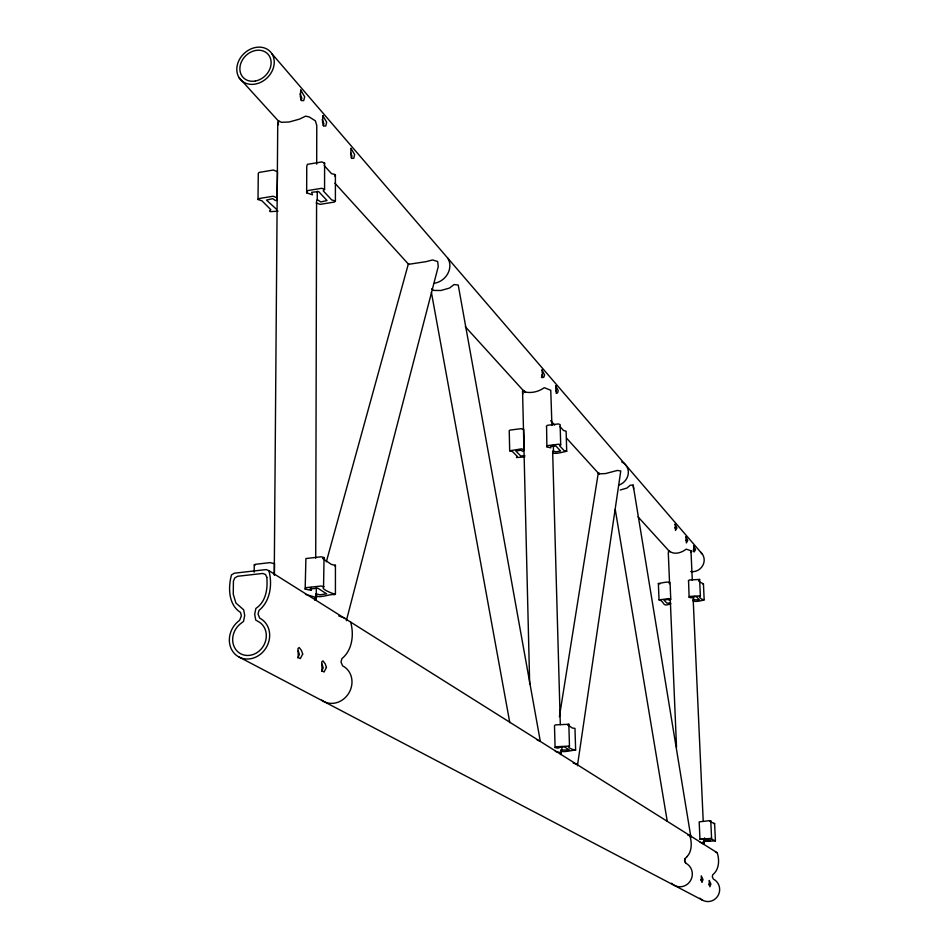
<?xml version="1.0" encoding="UTF-8"?>
<svg xmlns="http://www.w3.org/2000/svg" width="949" height="949" viewBox="0 0 949 949"><rect width="100%" height="100%" fill="white"/><g stroke="black" fill="none" stroke-linecap="round" stroke-linejoin="round"><path stroke-width="1.42" d="M335.424 594.11C332.162 593.86 320.572 588.605 323.538 587.241L324.06 557.538L321.118 556.802L305.898 558.546L305.163 589.104L311.272 590.325L309.979 589.021L317.773 588.155L326.598 593.837L320.003 594.809L315.626 593.766C315.246 600.42 330.774 593.244 334.475 594.715L335.424 594.11L335.424 565.272L331.403 564.43L322.648 558.486M316.254 202.979L320.181 204.355L334.511 202.03L335.4 201.117L331.569 199.812L323.229 190.808L324.57 189.409L324.605 163.086L321.818 161.935L307.357 164.355L306.752 166.573L306.657 192.825L312.47 194.83L311.675 192.303L318.639 191.568L327.025 200.547L320.75 201.947L318.176 200.144L316.598 200.251M311.272 590.325L311.284 587.419M314.795 600.219L315.614 599.697L315.626 595.26M315.72 558.214L316.586 201.176M316.681 164.141L316.776 125.624L315.412 120.867L309.149 116.917L305.649 116.158L299.481 119.123L289.338 121.958L281.45 122.326L278.97 120.962L277.749 122.385L274.261 574.525M316.325 593.54L316.337 587.763M317.263 199.919L317.274 191.212M274.439 575.308L274.522 563.718L270.145 562.615L255.139 564.335L254.261 564.952L254.19 572.188M276.337 209.124L266.479 200.073L272.695 198.661L275.364 200.476L276.942 200.369L277.535 171.781L273.383 170.025L259.113 172.421L258.282 173.359L258.009 199.504L261.96 200.808L270.785 209.646L269.528 210.998L270.192 211.663L277.998 211.153M690.801 552.472L690.967 550.764L686.186 549.139C681.821 552.709 674.11 555.212 669.436 551.025L668.416 551.547L668.31 553.255L669.555 582.864M577.431 765.736L620.776 470.953L617.384 470.443L605.462 473.587L600.076 473.812L598.321 472.756L559.4 716.697M700.908 880.494L701.038 879.711M708.832 884.895L709.093 884.171M704.016 838.786L704.217 843.21L703.339 844.373M687.254 856.496L685.036 858.608L684.549 860.707L685.7 863.175M685.119 858.608L684.644 860.707L685.795 863.163A12.491 12.064 -69.6 0 1 689.947 881.526A12.491 12.064 -69.6 0 1 671.536 883.234M346.361 620.705L438.26 266.527L437.643 261.473L432.495 259.967L425.935 261.675L409.909 264.119L408.438 263.632L326.326 561.844M315.72 600.361L316.895 596.079M306.657 192.825L307.262 190.666L321.77 188.282L324.57 189.409M693.161 551.618L693.529 549.139M541.499 377.536L542.069 374.511M351.237 157.842L351.96 156.004L350.798 152.979M323.158 125.565L323.906 123.678L322.209 119.455M301.07 100.179L301.853 98.257L300.098 93.927M305.163 589.104L305.792 587.704L321.059 586.019L324.012 586.707M690.86 836.935L633.149 485.105L630.338 485.2L626.826 488.118L620.219 490.004M324.155 163.928L324.605 163.086M524.809 456.908L516.47 457.537L517.276 456.398L512.365 451.487L509.684 450.775L509.233 430.632L510.016 430.099L521.013 428.687L523.718 429.47L524.275 449.802L522.994 451.356L520.704 450.229L515.841 451.048L520.728 455.971L524.821 455.674M546.316 426.599L547.146 425.354L558.249 423.93L560.124 424.559L560.705 444.808L559.471 445.603L564.097 450.585L566.707 451.297C564.619 451.427 550.681 456.149 552.923 450.905L555.711 451.843L560.598 451.024L555.948 446.042L550.681 446.493L550.811 447.892L546.873 446.801L546.577 426.753M321.581 671.275L323.241 667.788L322.043 664.205M546.873 446.801L547.703 445.591L558.831 444.191L560.705 444.808M297.761 657.894L299.433 654.43L298.247 650.884M687.159 856.496C692.224 850.968 691.833 842.178 689.864 835.5L688.12 834.812M324.06 557.538L322.838 558.226M669.27 583.73C671.56 580.159 659.852 583.528 658.369 583.516L659.045 599.887C665.403 601.63 661.465 607.55 670.872 603.671M258.009 199.504L258.84 198.578L273.158 196.229L277.333 197.938M670.065 582.828L670.753 599.21L669.496 600.207L667.859 599.495L663.873 600.041L666.981 603.173L669.982 602.983M334.511 176.004L335.4 175.067L334.783 174.379L331.581 173.726L324.19 165.541M688.381 580.788L689.211 579.993L699.615 579.436L700.374 595.865C697.574 596.518 702.07 600.124 703.956 599.756C703.85 600.503 690.67 603.101 693.304 599.792L699.377 599.839L696.424 596.672C691.655 595.498 693.102 599.234 689.116 597.206L688.559 580.883M689.116 597.206L689.947 596.423L700.374 595.865M575.628 750.09C573.469 749.829 559.613 753.72 561.322 749.995L569.293 749.983L564.525 746.922C558.071 745.843 560.645 749.485 555.082 747.504L554.489 725.688L555.355 724.894L568.842 724.253L569.471 746.104C565.841 747.171 573.611 750.066 575.628 750.09L574.987 728.429L572.283 727.99L567.549 724.775M555.082 747.504L555.96 746.733L569.471 746.104M529.684 684.146L522.555 391.308L523.694 390.502L526.054 392.186C532.425 393.218 539.091 391.463 544.287 387.678L550.764 390.276L551.927 425.52M699.615 579.436L698.713 579.815M334.475 565.889L335.424 565.272M509.684 450.775L521.499 448.865L524.275 449.802M703.363 841.407L710.469 840.826L707.503 838.916L699.959 839.319L699.176 821.881L709.342 820.683L710.777 820.921L711.584 838.37L710.445 838.702L715.427 840.873L714.609 823.53L710.623 821.929M568.842 724.253L567.763 724.633M699.959 839.319L711.584 838.37M659.045 599.887L668.701 598.617L670.753 599.21M702.687 584.003C704.122 583.172 698.096 582.556 698.523 579.958M709.638 821.253L710.777 820.921M560.396 754.55L561.144 754.253L561.013 749.817M713.862 823.756L714.609 823.53M715.427 840.873L703.375 841.478M659.97 583.896L658.369 583.516M700.196 842.392L704.217 843.21M555.355 751.383L560.918 752.711L561.144 754.253M305.471 594.359L314.155 596.874L315.614 599.697M687.978 835.12L690.825 835.927M573.243 763.103L577.004 764.289M537.229 740.09L539.957 740.967M338.746 615.925L344.748 618.096M268.887 570.646L266.052 569.59L234.344 573.196L231.509 574.88C228.068 587.229 228.258 604.655 240.477 612.402L241.378 615.818L239.611 620.326A22.029 19.443 -58.9 0 0 233.94 652.983A22.029 19.443 -58.9 0 0 264.842 649.674A22.029 19.443 -58.9 0 0 259.718 618.167L258.033 614.027L259.006 610.397C270.477 601.097 272.529 583.967 268.887 570.646L717.195 852.748C719.627 859.901 719.235 869.664 712.746 874.753L712.296 876.746L713.399 879.094A11.886 11.53 -72.2 0 1 717.42 896.58A11.886 11.53 -72.2 0 1 699.864 898.181M715.534 852.095L717.195 852.748M239.16 657.099L702.782 900.34M254.261 564.952L254.973 565.402M431.665 288.84L433.776 290.43L440.858 290.501L449.387 288.116L454.097 284.546L458.225 285.02L540.278 741.122M523.694 390.502L525.497 392.495M239.172 77.818L279.053 121.721M334.89 183.181L408.675 264.391M465.307 326.729L524.856 392.281M550.669 420.68L554.631 425.057M566.541 438.165L599.305 474.215M638.06 516.885L669.875 551.903M559.815 426.386L563.504 430.478L566.114 431.214L566.707 451.297M271.805 53.595A20.404 16.774 -44.2 0 1 255.388 84.058A20.404 16.774 -44.2 0 1 239.373 59.621A20.404 16.774 -44.2 0 1 271.805 53.595L702.462 554.252M598.321 472.756L598.914 473.788M689.769 835.5L690.647 837.184M350.644 622.081C354.131 634.276 352.47 650.124 341.877 658.665L340.999 661.999L342.601 665.83A20.166 18.138 -59.7 0 1 348.757 693.245A20.166 18.138 -59.7 0 1 321.652 700.148M277.749 122.385L278.52 124.758M685.7 540.123L685.878 540.752M674.834 527.597L675.024 528.237M555.746 390.3L555.948 391.035M431.404 292.411L509.803 722.664M615.272 509.601L667.218 821.122M633.149 485.105L633.647 488.96M522.555 391.308L522.887 393.977M703.423 583.659L704.182 599.993M693.648 596.945L693.766 599.673M704.573 837.896L704.704 840.79M690.967 550.764L692.307 580.313M693.043 596.553L703.209 821.051M670.255 599.151L676.53 747.195M553.314 444.962L553.481 450.716M561.82 746.982L561.891 749.876M552.674 452.175L560.313 724.645M335.4 175.067L335.4 201.117M621.702 461.949A12.966 11.886 -41.8 0 1 628.274 473.776A12.966 11.886 -41.8 0 1 618.867 485.058M700.587 552.188A11.376 10.653 -40.5 0 1 702.96 565.153A11.376 10.653 -40.5 0 1 690.73 571.583M447.655 258.033A16.714 14.52 -43.4 0 1 447.881 273.478A16.714 14.52 -43.4 0 1 434.334 283.253M266.811 577.312C267.832 588.665 266.1 601.678 255.85 608.463L254.688 614.383L255.744 620.077L258.021 621.393A18.375 16.216 -58.9 0 1 262.28 647.681A18.375 16.216 -58.9 0 1 236.503 650.421A18.375 16.216 -58.9 0 1 241.236 623.173L243.537 621.381L244.7 615.462L243.668 609.792L235.921 603.03L233.252 594.204L233.418 581.073L234.759 577.965L237.594 576.28L262.695 573.445L265.518 574.501L266.811 577.312M701.382 879.521L701.963 882.475L703.007 879.581L701.264 875.844L701.382 879.521M709.366 883.97L709.911 886.781L710.896 884.017L709.223 880.458L709.366 883.97M351.035 148.4L350.739 154.782L351.771 158.4L353.775 158.281L354.653 154.628L351.035 148.4M322.885 115.754L322.518 122.279L323.633 126.063L325.744 126.003L326.681 122.255L322.885 115.754M300.726 90.072L300.323 96.703L301.497 100.618L303.704 100.606L304.688 96.798L300.726 90.072M302.695 654.11L300.287 658.63L298.318 657.527L297.962 648.547L299.208 647.515L301.509 650.551L302.695 654.11M326.42 667.467L324.048 672.034L322.114 670.955L321.758 661.928L322.957 660.86L325.222 663.897L326.42 667.467M542.377 372.388L542.543 377.643L543.836 377.228L544.596 374.95L541.926 369.742L542.377 372.388M556.102 388.26L556.244 393.408L557.502 392.969L558.237 390.727L555.639 385.65L556.102 388.26M675.486 526.327L675.486 530.444L676.945 528.012L674.976 524.014L675.486 526.327M686.364 538.913L686.364 542.935L687.776 540.539L685.854 536.624L686.364 538.913M694.205 547.976L694.194 551.938L695.57 549.554L693.683 545.711L694.205 547.976M255.388 81.009A17.023 13.986 -44.2 0 0 269.089 55.6A17.023 13.986 -44.2 0 0 242.031 60.617A17.023 13.986 -44.2 0 0 255.388 81.009"/></g></svg>
